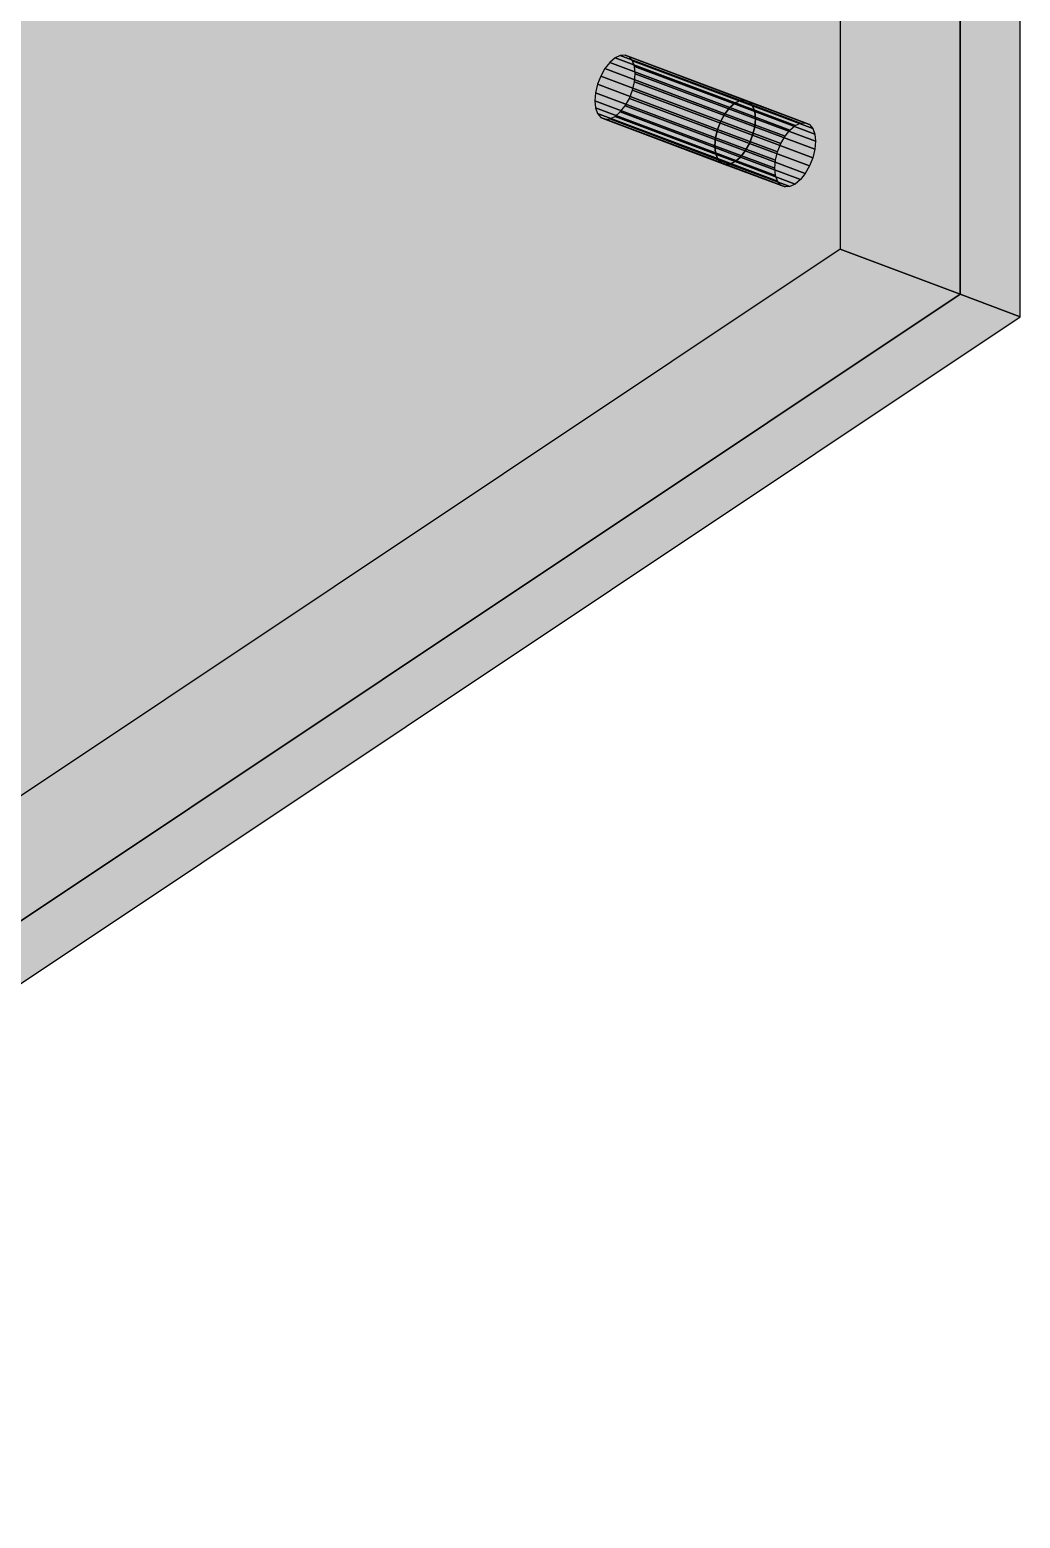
# Model space of a CAD drawing. Header units: millimetres. Extents: x 50 to 612415, y 2 to 4150.
# Drawn here: x 496598.9 to 496770, y 1608.7 to 1865.6 of the extents above; entities that cross this region are included whole.
import ezdxf

# ---------------------------------------------------------------- set-up
doc = ezdxf.new("R2010")
doc.units = ezdxf.units.MM
doc.layers.add('HATCH', color=8, linetype='Continuous', lineweight=9)
doc.layers.add('OUTLINE', color=7, linetype='Continuous', lineweight=25)

msp = doc.modelspace()

# ---------------------------------------------------------------- hatches: boundary and pattern name
at = {"layer": 'HATCH', "true_color": 0xbda27d}
for points in [[(496658.789, 1946.988), (496738.892, 2032.036), (496738.892, 1827.739)], [(496490.816, 1695.94), (496448.551, 1816.873), (496759.631, 2024.259)], [(496720.746, 1852.971), (496490.816, 1695.94), (496759.631, 2024.259)], [(496759.631, 1819.962), (496759.631, 2024.259), (496679.528, 1939.211)], [(496721.652, 1853.402), (496720.746, 1852.971), (496759.631, 2024.259)], [(496722.496, 1853.46), (496721.652, 1853.402), (496759.631, 2024.259)], [(496723.22, 1853.141), (496722.496, 1853.46), (496759.631, 2024.259)], [(496723.777, 1852.465), (496723.22, 1853.141), (496759.631, 2024.259)], [(496724.126, 1851.48), (496723.777, 1852.465), (496759.631, 2024.259)], [(496724.126, 1848.865), (496759.631, 2024.259), (496759.631, 1819.962)], [(496724.126, 1848.865), (496724.245, 1850.252), (496759.631, 2024.259)], [(496724.245, 1850.252), (496724.126, 1851.48), (496759.631, 2024.259)], [(496770, 2020.371), (496458.92, 1812.984), (496501.186, 1692.052)], [(496770, 2020.371), (496501.186, 1692.052), (496731.115, 1849.082)], [(496770, 2020.371), (496731.115, 1849.082), (496732.021, 1849.514)], [(496770, 2020.371), (496732.021, 1849.514), (496732.865, 1849.572)], [(496770, 2020.371), (496732.865, 1849.572), (496733.59, 1849.252)], [(496770, 2020.371), (496733.59, 1849.252), (496734.146, 1848.577)], [(496770, 2020.371), (496734.146, 1848.577), (496734.495, 1847.592)], [(496770, 1816.073), (496770, 2020.371), (496734.495, 1844.977)], [(496770, 2020.371), (496734.615, 1846.364), (496734.495, 1844.977)], [(496770, 2020.371), (496734.495, 1847.592), (496734.615, 1846.364)], [(496657.234, 1945.951), (496658.011, 1946.169), (496738.892, 1827.739)], [(496659.567, 1920.266), (496657.234, 1945.951), (496738.892, 1827.739)], [(496658.011, 1946.169), (496658.789, 1946.988), (496738.892, 1827.739)], [(496759.631, 1819.962), (496678.75, 1938.392), (496677.972, 1938.174)], [(496759.631, 1819.962), (496677.972, 1938.174), (496680.305, 1912.489)], [(496759.631, 1819.962), (496679.528, 1939.211), (496678.75, 1938.392)], [(496659.358, 1919.004), (496659.567, 1920.266), (496738.892, 1827.739)], [(496700.913, 1861.179), (496508.693, 1817.438), (496658.011, 1916.984)], [(496658.011, 1916.984), (496658.789, 1917.803), (496738.892, 1827.739)], [(496703.038, 1860.242), (496658.011, 1916.984), (496738.892, 1827.739)], [(496703.038, 1860.242), (496702.482, 1860.918), (496658.011, 1916.984)], [(496702.482, 1860.918), (496701.757, 1861.237), (496658.011, 1916.984)], [(496701.757, 1861.237), (496700.913, 1861.179), (496658.011, 1916.984)], [(496658.789, 1917.803), (496659.358, 1919.004), (496738.892, 1827.739)], [(496529.432, 1838.846), (496530.987, 1812.943), (496678.75, 1913.697)], [(496530.987, 1812.943), (496677.972, 1912.877), (496678.75, 1913.697)], [(496530.987, 1812.943), (496677.403, 1911.676), (496677.972, 1912.877)], [(496530.987, 1812.943), (496677.195, 1910.415), (496677.403, 1911.676)], [(496759.631, 1819.962), (496680.305, 1912.489), (496680.097, 1911.227)], [(496677.972, 1908.989), (496677.403, 1909.431), (496529.432, 1809.661)], [(496677.403, 1909.431), (496530.21, 1810.48), (496529.432, 1809.661)], [(496678.75, 1909.207), (496529.432, 1809.661), (496721.652, 1853.402)], [(496678.75, 1909.207), (496677.972, 1908.989), (496529.432, 1809.661)], [(496677.403, 1909.431), (496530.779, 1811.682), (496530.21, 1810.48)], [(496677.403, 1909.431), (496530.987, 1812.943), (496530.779, 1811.682)], [(496677.403, 1909.431), (496677.195, 1910.415), (496530.987, 1812.943)], [(496759.631, 1819.962), (496679.528, 1910.026), (496678.75, 1909.207)], [(496759.631, 1819.962), (496678.75, 1909.207), (496723.777, 1852.465)], [(496678.75, 1909.207), (496723.22, 1853.141), (496723.777, 1852.465)], [(496678.75, 1909.207), (496722.496, 1853.46), (496723.22, 1853.141)], [(496678.75, 1909.207), (496721.652, 1853.402), (496722.496, 1853.46)], [(496759.631, 1819.962), (496680.097, 1911.227), (496679.528, 1910.026)], [(496700.007, 1860.748), (496470.197, 1702.49), (496470.078, 1703.717)], [(496700.007, 1860.748), (496470.078, 1703.717), (496507.915, 1817.22)], [(496700.007, 1860.748), (496699.101, 1859.972), (496470.197, 1702.49)], [(496700.913, 1861.179), (496700.007, 1860.748), (496507.915, 1817.22)], [(496700.913, 1861.179), (496507.915, 1817.22), (496508.693, 1817.438)], [(496703.387, 1859.257), (496703.038, 1860.242), (496738.892, 1827.739)], [(496699.101, 1859.972), (496698.257, 1858.904), (496470.197, 1702.49)], [(496698.257, 1858.904), (496697.532, 1857.618), (496470.197, 1702.49)], [(496697.532, 1857.618), (496696.976, 1856.201), (496470.197, 1702.49)], [(496703.507, 1858.029), (496703.387, 1859.257), (496738.892, 1827.739)], [(496703.387, 1856.642), (496703.507, 1858.029), (496738.892, 1827.739)], [(496696.976, 1856.201), (496696.627, 1854.75), (496470.197, 1702.49)], [(496702.482, 1853.774), (496703.038, 1855.191), (496738.892, 1827.739)], [(496703.038, 1855.191), (496703.387, 1856.642), (496738.892, 1827.739)], [(496696.627, 1854.75), (496696.507, 1853.363), (496470.197, 1702.49)], [(496470.197, 1702.49), (496696.507, 1853.363), (496696.627, 1852.135)], [(496490.816, 1695.94), (496490.936, 1694.713), (496720.746, 1852.971)], [(496720.746, 1852.971), (496490.936, 1694.713), (496490.816, 1695.94)], [(496528.654, 1809.443), (496490.816, 1695.94), (496720.746, 1852.971)], [(496490.936, 1694.713), (496719.84, 1852.195), (496720.746, 1852.971)], [(496720.746, 1852.971), (496719.84, 1852.195), (496490.936, 1694.713)], [(496528.654, 1809.443), (496720.746, 1852.971), (496721.652, 1853.402)], [(496529.432, 1809.661), (496528.654, 1809.443), (496721.652, 1853.402)], [(496700.913, 1851.421), (496701.757, 1852.488), (496738.892, 1827.739)], [(496701.757, 1852.488), (496702.482, 1853.774), (496738.892, 1827.739)], [(496759.631, 1819.962), (496723.777, 1852.465), (496724.126, 1851.48)], [(496466.697, 1695.105), (496696.627, 1852.135), (496696.976, 1851.15)], [(496466.697, 1695.105), (496467.603, 1695.881), (496696.627, 1852.135)], [(496466.697, 1695.105), (496696.976, 1851.15), (496697.532, 1850.475)], [(496466.697, 1695.105), (496697.532, 1850.475), (496698.257, 1850.155)], [(496466.697, 1695.105), (496699.101, 1850.213), (496738.892, 1827.739)], [(496466.697, 1695.105), (496698.257, 1850.155), (496699.101, 1850.213)], [(496467.603, 1695.881), (496468.447, 1696.948), (496696.627, 1852.135)], [(496468.447, 1696.948), (496469.172, 1698.234), (496696.627, 1852.135)], [(496469.172, 1698.234), (496469.728, 1699.651), (496696.627, 1852.135)], [(496469.728, 1699.651), (496470.078, 1701.103), (496696.627, 1852.135)], [(496470.078, 1701.103), (496470.197, 1702.49), (496696.627, 1852.135)], [(496490.936, 1694.713), (496718.996, 1851.127), (496719.84, 1852.195)], [(496719.84, 1852.195), (496718.996, 1851.127), (496490.936, 1694.713)], [(496490.936, 1694.713), (496718.271, 1849.841), (496718.996, 1851.127)], [(496718.996, 1851.127), (496718.271, 1849.841), (496490.936, 1694.713)], [(496699.101, 1850.213), (496700.007, 1850.645), (496738.892, 1827.739)], [(496700.007, 1850.645), (496700.913, 1851.421), (496738.892, 1827.739)], [(496759.631, 1819.962), (496724.126, 1851.48), (496724.245, 1850.252)], [(496759.631, 1819.962), (496724.245, 1850.252), (496724.126, 1848.865)], [(496490.936, 1694.713), (496717.715, 1848.424), (496718.271, 1849.841)], [(496718.271, 1849.841), (496717.715, 1848.424), (496490.936, 1694.713)], [(496490.936, 1694.713), (496717.365, 1846.973), (496717.715, 1848.424)], [(496717.715, 1848.424), (496717.365, 1846.973), (496490.936, 1694.713)], [(496501.186, 1692.052), (496501.305, 1690.824), (496731.115, 1849.082)], [(496501.305, 1690.824), (496730.209, 1848.306), (496731.115, 1849.082)], [(496501.305, 1690.824), (496729.365, 1847.239), (496730.209, 1848.306)], [(496759.631, 1819.962), (496723.777, 1847.414), (496723.22, 1845.997)], [(496723.22, 1845.997), (496723.777, 1847.414), (496759.631, 1819.962)], [(496759.631, 1819.962), (496724.126, 1848.865), (496723.777, 1847.414)], [(496723.777, 1847.414), (496724.126, 1848.865), (496759.631, 1819.962)], [(496490.936, 1694.713), (496717.246, 1845.586), (496717.365, 1846.973)], [(496717.365, 1846.973), (496717.246, 1845.586), (496490.936, 1694.713)], [(496490.936, 1694.713), (496717.246, 1845.586), (496717.365, 1844.358)], [(496717.365, 1844.358), (496717.246, 1845.586), (496490.936, 1694.713)], [(496501.305, 1690.824), (496728.64, 1845.953), (496729.365, 1847.239)], [(496501.305, 1690.824), (496728.084, 1844.536), (496728.64, 1845.953)], [(496759.631, 1819.962), (496723.22, 1845.997), (496722.496, 1844.711)], [(496722.496, 1844.711), (496723.22, 1845.997), (496759.631, 1819.962)], [(496770, 1816.073), (496734.495, 1844.977), (496734.146, 1843.526)], [(496717.715, 1843.373), (496717.365, 1844.358), (496487.436, 1687.328)], [(496487.436, 1687.328), (496717.365, 1844.358), (496717.715, 1843.373)], [(496717.365, 1844.358), (496488.342, 1688.104), (496487.436, 1687.328)], [(496487.436, 1687.328), (496488.342, 1688.104), (496717.365, 1844.358)], [(496718.271, 1842.698), (496717.715, 1843.373), (496487.436, 1687.328)], [(496487.436, 1687.328), (496717.715, 1843.373), (496718.271, 1842.698)], [(496487.436, 1687.328), (496718.271, 1842.698), (496759.631, 1819.962)], [(496718.996, 1842.378), (496718.271, 1842.698), (496487.436, 1687.328)], [(496759.631, 1819.962), (496719.84, 1842.436), (496487.436, 1687.328)], [(496719.84, 1842.436), (496718.996, 1842.378), (496487.436, 1687.328)], [(496717.365, 1844.358), (496489.186, 1689.171), (496488.342, 1688.104)], [(496488.342, 1688.104), (496489.186, 1689.171), (496717.365, 1844.358)], [(496489.186, 1689.171), (496489.911, 1690.457), (496717.365, 1844.358)], [(496717.365, 1844.358), (496489.911, 1690.457), (496489.186, 1689.171)], [(496717.365, 1844.358), (496490.467, 1691.874), (496489.911, 1690.457)], [(496489.911, 1690.457), (496490.467, 1691.874), (496717.365, 1844.358)], [(496490.467, 1691.874), (496490.816, 1693.326), (496717.365, 1844.358)], [(496717.365, 1844.358), (496490.816, 1693.326), (496490.467, 1691.874)], [(496717.365, 1844.358), (496490.936, 1694.713), (496490.816, 1693.326)], [(496490.816, 1693.326), (496490.936, 1694.713), (496717.365, 1844.358)], [(496501.305, 1690.824), (496727.735, 1843.084), (496728.084, 1844.536)], [(496501.305, 1690.824), (496727.615, 1841.698), (496727.735, 1843.084)], [(496718.271, 1842.698), (496718.996, 1842.378), (496759.631, 1819.962)], [(496718.996, 1842.378), (496719.84, 1842.436), (496759.631, 1819.962)], [(496759.631, 1819.962), (496720.746, 1842.868), (496719.84, 1842.436)], [(496719.84, 1842.436), (496720.746, 1842.868), (496759.631, 1819.962)], [(496759.631, 1819.962), (496721.652, 1843.644), (496720.746, 1842.868)], [(496720.746, 1842.868), (496721.652, 1843.644), (496759.631, 1819.962)], [(496759.631, 1819.962), (496722.496, 1844.711), (496721.652, 1843.644)], [(496721.652, 1843.644), (496722.496, 1844.711), (496759.631, 1819.962)], [(496770, 1816.073), (496734.146, 1843.526), (496733.59, 1842.109)], [(496728.084, 1839.485), (496727.735, 1840.47), (496497.805, 1683.44)], [(496727.735, 1840.47), (496498.711, 1684.216), (496497.805, 1683.44)], [(496727.735, 1840.47), (496499.555, 1685.283), (496498.711, 1684.216)], [(496727.735, 1840.47), (496500.28, 1686.569), (496499.555, 1685.283)], [(496727.735, 1840.47), (496500.836, 1687.986), (496500.28, 1686.569)], [(496727.735, 1840.47), (496501.186, 1689.437), (496500.836, 1687.986)], [(496727.735, 1840.47), (496501.305, 1690.824), (496501.186, 1689.437)], [(496727.735, 1840.47), (496727.615, 1841.698), (496501.305, 1690.824)], [(496770, 1816.073), (496732.021, 1839.755), (496731.115, 1838.979)], [(496770, 1816.073), (496732.865, 1840.823), (496732.021, 1839.755)], [(496770, 1816.073), (496733.59, 1842.109), (496732.865, 1840.823)], [(496728.64, 1838.809), (496728.084, 1839.485), (496497.805, 1683.44)], [(496770, 1816.073), (496728.64, 1838.809), (496497.805, 1683.44)], [(496770, 1816.073), (496729.365, 1838.49), (496728.64, 1838.809)], [(496770, 1816.073), (496730.209, 1838.548), (496729.365, 1838.49)], [(496770, 1816.073), (496731.115, 1838.979), (496730.209, 1838.548)], [(496738.892, 1827.739), (496427.812, 1620.353), (496466.697, 1695.105)], [(496487.436, 1687.328), (496448.551, 1612.576), (496759.631, 1819.962)], [(496487.436, 1687.328), (496759.631, 1819.962), (496448.551, 1612.576)], [(496458.92, 1608.687), (496770, 1816.073), (496497.805, 1683.44)]]:
    msp.add_hatch(color=33, dxfattribs=at).paths.add_polyline_path(points)
at = {"layer": 'HATCH', "true_color": 0xc0a47f}
for points in [[(496738.892, 2032.036), (496738.892, 1827.739), (496759.631, 1819.962), (496759.631, 2024.259)], [(496759.631, 2024.259), (496759.631, 1819.962), (496770, 1816.073), (496770, 2020.371)]]:
    msp.add_hatch(color=33, dxfattribs=at).paths.add_polyline_path(points)
at = {"layer": 'HATCH', "true_color": 0xcdaf88}
for points in [[(496700.007, 1860.748), (496699.101, 1859.972), (496719.84, 1852.195), (496720.746, 1852.971)], [(496698.257, 1858.904), (496697.532, 1857.618), (496718.271, 1849.841), (496718.996, 1851.127)], [(496701.757, 1852.488), (496702.482, 1853.774), (496723.22, 1845.997), (496722.496, 1844.711)], [(496720.746, 1852.971), (496719.84, 1852.195), (496730.209, 1848.306), (496731.115, 1849.082)], [(496700.007, 1850.645), (496700.913, 1851.421), (496721.652, 1843.644), (496720.746, 1842.868)], [(496718.996, 1851.127), (496718.271, 1849.841), (496728.64, 1845.953), (496729.365, 1847.239)], [(496722.496, 1844.711), (496723.22, 1845.997), (496733.59, 1842.109), (496732.865, 1840.823)], [(496720.746, 1842.868), (496721.652, 1843.644), (496732.021, 1839.755), (496731.115, 1838.979)]]:
    msp.add_hatch(color=43, dxfattribs=at).paths.add_polyline_path(points)
at = {"layer": 'HATCH', "true_color": 0xcaad86}
for points in [[(496700.913, 1861.179), (496700.007, 1860.748), (496720.746, 1852.971), (496721.652, 1853.402)], [(496721.652, 1853.402), (496720.746, 1852.971), (496731.115, 1849.082), (496732.021, 1849.514)], [(496699.101, 1850.213), (496700.007, 1850.645), (496720.746, 1842.868), (496719.84, 1842.436)], [(496719.84, 1842.436), (496720.746, 1842.868), (496731.115, 1838.979), (496730.209, 1838.548)]]:
    msp.add_hatch(color=43, dxfattribs=at).paths.add_polyline_path(points)
at = {"layer": 'HATCH', "true_color": 0xc6a983}
for points in [[(496701.757, 1861.237), (496700.913, 1861.179), (496721.652, 1853.402), (496722.496, 1853.46)], [(496722.496, 1853.46), (496721.652, 1853.402), (496732.021, 1849.514), (496732.865, 1849.572)], [(496698.257, 1850.155), (496699.101, 1850.213), (496719.84, 1842.436), (496718.996, 1842.378)], [(496718.996, 1842.378), (496719.84, 1842.436), (496730.209, 1838.548), (496729.365, 1838.49)]]:
    msp.add_hatch(color=43, dxfattribs=at).paths.add_polyline_path(points)
at = {"layer": 'HATCH', "true_color": 0xc1a580}
for points in [[(496702.482, 1860.918), (496701.757, 1861.237), (496722.496, 1853.46), (496723.22, 1853.141)], [(496723.22, 1853.141), (496722.496, 1853.46), (496732.865, 1849.572), (496733.59, 1849.252)], [(496697.532, 1850.475), (496698.257, 1850.155), (496718.996, 1842.378), (496718.271, 1842.698)], [(496718.271, 1842.698), (496718.996, 1842.378), (496729.365, 1838.49), (496728.64, 1838.809)]]:
    msp.add_hatch(color=33, dxfattribs=at).paths.add_polyline_path(points)
at = {"layer": 'HATCH', "true_color": 0xbba07c}
for points in [[(496703.038, 1860.242), (496702.482, 1860.918), (496723.22, 1853.141), (496723.777, 1852.465)], [(496723.777, 1852.465), (496723.22, 1853.141), (496733.59, 1849.252), (496734.146, 1848.577)], [(496696.976, 1851.15), (496697.532, 1850.475), (496718.271, 1842.698), (496717.715, 1843.373)], [(496717.715, 1843.373), (496718.271, 1842.698), (496728.64, 1838.809), (496728.084, 1839.485)]]:
    msp.add_hatch(color=33, dxfattribs=at).paths.add_polyline_path(points)
at = {"layer": 'HATCH', "true_color": 0xb69c79}
for points in [[(496703.387, 1859.257), (496703.038, 1860.242), (496723.777, 1852.465), (496724.126, 1851.48)], [(496724.126, 1851.48), (496723.777, 1852.465), (496734.146, 1848.577), (496734.495, 1847.592)], [(496696.627, 1852.135), (496696.976, 1851.15), (496717.715, 1843.373), (496717.365, 1844.358)], [(496717.365, 1844.358), (496717.715, 1843.373), (496728.084, 1839.485), (496727.735, 1840.47)]]:
    msp.add_hatch(color=33, dxfattribs=at).paths.add_polyline_path(points)
at = {"layer": 'HATCH', "true_color": 0xcbae87}
for points in [[(496697.532, 1857.618), (496696.976, 1856.201), (496717.715, 1848.424), (496718.271, 1849.841)], [(496702.482, 1853.774), (496703.038, 1855.191), (496723.777, 1847.414), (496723.22, 1845.997)], [(496718.271, 1849.841), (496717.715, 1848.424), (496728.084, 1844.536), (496728.64, 1845.953)], [(496723.22, 1845.997), (496723.777, 1847.414), (496734.146, 1843.526), (496733.59, 1842.109)]]:
    msp.add_hatch(color=43, dxfattribs=at).paths.add_polyline_path(points)
at = {"layer": 'HATCH', "true_color": 0xceb088}
for points in [[(496699.101, 1859.972), (496698.257, 1858.904), (496718.996, 1851.127), (496719.84, 1852.195)], [(496700.913, 1851.421), (496701.757, 1852.488), (496722.496, 1844.711), (496721.652, 1843.644)], [(496719.84, 1852.195), (496718.996, 1851.127), (496729.365, 1847.239), (496730.209, 1848.306)], [(496721.652, 1843.644), (496722.496, 1844.711), (496732.865, 1840.823), (496732.021, 1839.755)]]:
    msp.add_hatch(color=43, dxfattribs=at).paths.add_polyline_path(points)
at = {"layer": 'HATCH', "true_color": 0xbda17d}
for points in [[(496703.507, 1858.029), (496703.387, 1859.257), (496724.126, 1851.48), (496724.245, 1850.252)], [(496696.507, 1853.363), (496696.627, 1852.135), (496717.365, 1844.358), (496717.246, 1845.586)], [(496724.245, 1850.252), (496724.126, 1851.48), (496734.495, 1847.592), (496734.615, 1846.364)], [(496717.246, 1845.586), (496717.365, 1844.358), (496727.735, 1840.47), (496727.615, 1841.698)]]:
    msp.add_hatch(color=33, dxfattribs=at).paths.add_polyline_path(points)
at = {"layer": 'HATCH', "true_color": 0xc2a681}
for points in [[(496703.387, 1856.642), (496703.507, 1858.029), (496724.245, 1850.252), (496724.126, 1848.865)], [(496696.627, 1854.75), (496696.507, 1853.363), (496717.246, 1845.586), (496717.365, 1846.973)], [(496724.126, 1848.865), (496724.245, 1850.252), (496734.615, 1846.364), (496734.495, 1844.977)], [(496717.365, 1846.973), (496717.246, 1845.586), (496727.615, 1841.698), (496727.735, 1843.084)]]:
    msp.add_hatch(color=43, dxfattribs=at).paths.add_polyline_path(points)
at = {"layer": 'HATCH', "true_color": 0xc7aa84}
for points in [[(496696.976, 1856.201), (496696.627, 1854.75), (496717.365, 1846.973), (496717.715, 1848.424)], [(496703.038, 1855.191), (496703.387, 1856.642), (496724.126, 1848.865), (496723.777, 1847.414)], [(496717.715, 1848.424), (496717.365, 1846.973), (496727.735, 1843.084), (496728.084, 1844.536)], [(496723.777, 1847.414), (496724.126, 1848.865), (496734.495, 1844.977), (496734.146, 1843.526)]]:
    msp.add_hatch(color=43, dxfattribs=at).paths.add_polyline_path(points)
at = {"layer": 'HATCH', "true_color": 0xccae87}
for points in [[(496738.892, 1827.739), (496427.812, 1620.353), (496448.551, 1612.576), (496759.631, 1819.962)], [(496759.631, 1819.962), (496448.551, 1612.576), (496458.92, 1608.687), (496770, 1816.073)]]:
    msp.add_hatch(color=43, dxfattribs=at).paths.add_polyline_path(points)

# ---------------------------------------------------------------- linework, layer by layer
at = {"layer": 'OUTLINE', "color": 139, "true_color": 0x42544a}
for p, q in [((496738.892, 2032.036), (496738.892, 1827.739)), ((496738.892, 2032.036), (496738.892, 1827.739)), ((496759.631, 1819.962), (496759.631, 2024.259)), ((496759.631, 2024.259), (496759.631, 1819.962)), ((496759.631, 2024.259), (496759.631, 1819.962)), ((496759.631, 1819.962), (496759.631, 2024.259)), ((496770, 1816.073), (496770, 2020.371)), ((496770, 1816.073), (496770, 2020.371)), ((496700.007, 1860.748), (496699.101, 1859.972)), ((496700.007, 1860.748), (496699.101, 1859.972)), ((496700.913, 1861.179), (496700.007, 1860.748)), ((496700.913, 1861.179), (496700.007, 1860.748)), ((496700.007, 1860.748), (496720.746, 1852.971)), ((496720.746, 1852.971), (496700.007, 1860.748)), ((496701.757, 1861.237), (496700.913, 1861.179)), ((496701.757, 1861.237), (496700.913, 1861.179)), ((496700.913, 1861.179), (496721.652, 1853.402)), ((496721.652, 1853.402), (496700.913, 1861.179)), ((496702.482, 1860.918), (496701.757, 1861.237)), ((496701.757, 1861.237), (496722.496, 1853.46)), ((496722.496, 1853.46), (496701.757, 1861.237)), ((496702.482, 1860.918), (496701.757, 1861.237)), ((496703.038, 1860.242), (496702.482, 1860.918)), ((496702.482, 1860.918), (496723.22, 1853.141)), ((496723.22, 1853.141), (496702.482, 1860.918)), ((496703.038, 1860.242), (496702.482, 1860.918)), ((496703.387, 1859.257), (496703.038, 1860.242)), ((496703.387, 1859.257), (496703.038, 1860.242)), ((496703.038, 1860.242), (496723.777, 1852.465)), ((496723.777, 1852.465), (496703.038, 1860.242)), ((496697.532, 1857.618), (496696.976, 1856.201)), ((496697.532, 1857.618), (496696.976, 1856.201)), ((496698.257, 1858.904), (496697.532, 1857.618)), ((496698.257, 1858.904), (496697.532, 1857.618)), ((496697.532, 1857.618), (496718.271, 1849.841)), ((496718.271, 1849.841), (496697.532, 1857.618)), ((496699.101, 1859.972), (496698.257, 1858.904)), ((496699.101, 1859.972), (496698.257, 1858.904)), ((496698.257, 1858.904), (496718.996, 1851.127)), ((496718.996, 1851.127), (496698.257, 1858.904)), ((496699.101, 1859.972), (496719.84, 1852.195)), ((496719.84, 1852.195), (496699.101, 1859.972)), ((496703.507, 1858.029), (496703.387, 1859.257)), ((496703.507, 1858.029), (496703.387, 1859.257)), ((496703.387, 1859.257), (496724.126, 1851.48)), ((496724.126, 1851.48), (496703.387, 1859.257)), ((496703.387, 1856.642), (496703.507, 1858.029)), ((496703.387, 1856.642), (496703.507, 1858.029)), ((496703.507, 1858.029), (496724.245, 1850.252)), ((496724.245, 1850.252), (496703.507, 1858.029)), ((496696.976, 1856.201), (496696.627, 1854.75)), ((496696.976, 1856.201), (496696.627, 1854.75)), ((496717.715, 1848.424), (496696.976, 1856.201)), ((496696.976, 1856.201), (496717.715, 1848.424)), ((496702.482, 1853.774), (496703.038, 1855.191)), ((496702.482, 1853.774), (496703.038, 1855.191)), ((496703.038, 1855.191), (496703.387, 1856.642)), ((496703.038, 1855.191), (496703.387, 1856.642)), ((496703.038, 1855.191), (496723.777, 1847.414)), ((496723.777, 1847.414), (496703.038, 1855.191)), ((496703.387, 1856.642), (496724.126, 1848.865)), ((496724.126, 1848.865), (496703.387, 1856.642)), ((496696.627, 1854.75), (496696.507, 1853.363)), ((496696.627, 1854.75), (496696.507, 1853.363)), ((496696.507, 1853.363), (496696.627, 1852.135)), ((496717.246, 1845.586), (496696.507, 1853.363)), ((496696.507, 1853.363), (496717.246, 1845.586)), ((496696.507, 1853.363), (496696.627, 1852.135)), ((496717.365, 1846.973), (496696.627, 1854.75)), ((496696.627, 1854.75), (496717.365, 1846.973)), ((496700.913, 1851.421), (496701.757, 1852.488)), ((496700.913, 1851.421), (496701.757, 1852.488)), ((496701.757, 1852.488), (496702.482, 1853.774)), ((496701.757, 1852.488), (496702.482, 1853.774)), ((496722.496, 1844.711), (496701.757, 1852.488)), ((496701.757, 1852.488), (496722.496, 1844.711)), ((496723.22, 1845.997), (496702.482, 1853.774)), ((496702.482, 1853.774), (496723.22, 1845.997)), ((496719.84, 1852.195), (496720.746, 1852.971)), ((496720.746, 1852.971), (496719.84, 1852.195)), ((496719.84, 1852.195), (496720.746, 1852.971)), ((496720.746, 1852.971), (496719.84, 1852.195)), ((496720.746, 1852.971), (496721.652, 1853.402)), ((496721.652, 1853.402), (496720.746, 1852.971)), ((496721.652, 1853.402), (496720.746, 1852.971)), ((496720.746, 1852.971), (496721.652, 1853.402)), ((496720.746, 1852.971), (496731.115, 1849.082)), ((496731.115, 1849.082), (496720.746, 1852.971)), ((496721.652, 1853.402), (496722.496, 1853.46)), ((496722.496, 1853.46), (496721.652, 1853.402)), ((496722.496, 1853.46), (496721.652, 1853.402)), ((496721.652, 1853.402), (496722.496, 1853.46)), ((496721.652, 1853.402), (496732.021, 1849.514)), ((496732.021, 1849.514), (496721.652, 1853.402)), ((496722.496, 1853.46), (496723.22, 1853.141)), ((496723.22, 1853.141), (496722.496, 1853.46)), ((496722.496, 1853.46), (496732.865, 1849.572)), ((496732.865, 1849.572), (496722.496, 1853.46)), ((496723.22, 1853.141), (496722.496, 1853.46)), ((496722.496, 1853.46), (496723.22, 1853.141)), ((496723.22, 1853.141), (496723.777, 1852.465)), ((496723.777, 1852.465), (496723.22, 1853.141)), ((496723.22, 1853.141), (496733.59, 1849.252)), ((496733.59, 1849.252), (496723.22, 1853.141)), ((496723.777, 1852.465), (496723.22, 1853.141)), ((496723.22, 1853.141), (496723.777, 1852.465)), ((496723.777, 1852.465), (496724.126, 1851.48)), ((496723.777, 1852.465), (496724.126, 1851.48)), ((496724.126, 1851.48), (496723.777, 1852.465)), ((496723.777, 1852.465), (496734.146, 1848.577)), ((496734.146, 1848.577), (496723.777, 1852.465)), ((496724.126, 1851.48), (496723.777, 1852.465)), ((496696.627, 1852.135), (496696.976, 1851.15)), ((496717.365, 1844.358), (496696.627, 1852.135)), ((496696.627, 1852.135), (496717.365, 1844.358)), ((496696.627, 1852.135), (496696.976, 1851.15)), ((496696.976, 1851.15), (496697.532, 1850.475)), ((496717.715, 1843.373), (496696.976, 1851.15)), ((496696.976, 1851.15), (496717.715, 1843.373)), ((496696.976, 1851.15), (496697.532, 1850.475)), ((496697.532, 1850.475), (496698.257, 1850.155)), ((496718.271, 1842.698), (496697.532, 1850.475)), ((496697.532, 1850.475), (496718.271, 1842.698)), ((496697.532, 1850.475), (496698.257, 1850.155)), ((496698.257, 1850.155), (496699.101, 1850.213)), ((496698.257, 1850.155), (496699.101, 1850.213)), ((496718.996, 1842.378), (496698.257, 1850.155)), ((496698.257, 1850.155), (496718.996, 1842.378)), ((496699.101, 1850.213), (496700.007, 1850.645)), ((496699.101, 1850.213), (496700.007, 1850.645)), ((496719.84, 1842.436), (496699.101, 1850.213)), ((496699.101, 1850.213), (496719.84, 1842.436)), ((496700.007, 1850.645), (496700.913, 1851.421)), ((496700.007, 1850.645), (496700.913, 1851.421)), ((496720.746, 1842.868), (496700.007, 1850.645)), ((496700.007, 1850.645), (496720.746, 1842.868)), ((496721.652, 1843.644), (496700.913, 1851.421)), ((496700.913, 1851.421), (496721.652, 1843.644)), ((496718.271, 1849.841), (496718.996, 1851.127)), ((496718.996, 1851.127), (496718.271, 1849.841)), ((496718.271, 1849.841), (496718.996, 1851.127)), ((496718.996, 1851.127), (496718.271, 1849.841)), ((496718.996, 1851.127), (496719.84, 1852.195)), ((496719.84, 1852.195), (496718.996, 1851.127)), ((496718.996, 1851.127), (496719.84, 1852.195)), ((496719.84, 1852.195), (496718.996, 1851.127)), ((496718.996, 1851.127), (496729.365, 1847.239)), ((496729.365, 1847.239), (496718.996, 1851.127)), ((496719.84, 1852.195), (496730.209, 1848.306)), ((496730.209, 1848.306), (496719.84, 1852.195)), ((496724.126, 1851.48), (496724.245, 1850.252)), ((496724.126, 1851.48), (496724.245, 1850.252)), ((496724.245, 1850.252), (496724.126, 1851.48)), ((496724.126, 1851.48), (496734.495, 1847.592)), ((496734.495, 1847.592), (496724.126, 1851.48)), ((496724.245, 1850.252), (496724.126, 1851.48)), ((496724.245, 1850.252), (496724.126, 1848.865)), ((496724.245, 1850.252), (496724.126, 1848.865)), ((496724.126, 1848.865), (496724.245, 1850.252)), ((496724.126, 1848.865), (496724.245, 1850.252)), ((496724.245, 1850.252), (496734.615, 1846.364)), ((496734.615, 1846.364), (496724.245, 1850.252)), ((496717.365, 1846.973), (496717.715, 1848.424)), ((496717.715, 1848.424), (496717.365, 1846.973)), ((496717.365, 1846.973), (496717.715, 1848.424)), ((496717.715, 1848.424), (496717.365, 1846.973)), ((496717.715, 1848.424), (496718.271, 1849.841)), ((496718.271, 1849.841), (496717.715, 1848.424)), ((496717.715, 1848.424), (496718.271, 1849.841)), ((496718.271, 1849.841), (496717.715, 1848.424)), ((496728.084, 1844.536), (496717.715, 1848.424)), ((496717.715, 1848.424), (496728.084, 1844.536)), ((496718.271, 1849.841), (496728.64, 1845.953)), ((496728.64, 1845.953), (496718.271, 1849.841)), ((496723.777, 1847.414), (496723.22, 1845.997)), ((496723.22, 1845.997), (496723.777, 1847.414)), ((496723.777, 1847.414), (496723.22, 1845.997)), ((496723.22, 1845.997), (496723.777, 1847.414)), ((496724.126, 1848.865), (496723.777, 1847.414)), ((496723.777, 1847.414), (496724.126, 1848.865)), ((496724.126, 1848.865), (496723.777, 1847.414)), ((496723.777, 1847.414), (496724.126, 1848.865)), ((496723.777, 1847.414), (496734.146, 1843.526)), ((496734.146, 1843.526), (496723.777, 1847.414)), ((496724.126, 1848.865), (496734.495, 1844.977)), ((496734.495, 1844.977), (496724.126, 1848.865)), ((496729.365, 1847.239), (496730.209, 1848.306)), ((496729.365, 1847.239), (496730.209, 1848.306)), ((496730.209, 1848.306), (496731.115, 1849.082)), ((496730.209, 1848.306), (496731.115, 1849.082)), ((496731.115, 1849.082), (496732.021, 1849.514)), ((496731.115, 1849.082), (496732.021, 1849.514)), ((496732.021, 1849.514), (496732.865, 1849.572)), ((496732.021, 1849.514), (496732.865, 1849.572)), ((496732.865, 1849.572), (496733.59, 1849.252)), ((496732.865, 1849.572), (496733.59, 1849.252)), ((496733.59, 1849.252), (496734.146, 1848.577)), ((496733.59, 1849.252), (496734.146, 1848.577)), ((496734.146, 1848.577), (496734.495, 1847.592)), ((496734.146, 1848.577), (496734.495, 1847.592)), ((496734.495, 1847.592), (496734.615, 1846.364)), ((496734.495, 1847.592), (496734.615, 1846.364)), ((496717.246, 1845.586), (496717.365, 1846.973)), ((496717.365, 1846.973), (496717.246, 1845.586)), ((496717.246, 1845.586), (496717.365, 1846.973)), ((496717.365, 1846.973), (496717.246, 1845.586)), ((496717.365, 1844.358), (496717.246, 1845.586)), ((496717.246, 1845.586), (496717.365, 1844.358)), ((496727.615, 1841.698), (496717.246, 1845.586)), ((496717.246, 1845.586), (496727.615, 1841.698)), ((496717.246, 1845.586), (496717.365, 1844.358)), ((496717.365, 1844.358), (496717.246, 1845.586)), ((496727.735, 1843.084), (496717.365, 1846.973)), ((496717.365, 1846.973), (496727.735, 1843.084)), ((496723.22, 1845.997), (496722.496, 1844.711)), ((496722.496, 1844.711), (496723.22, 1845.997)), ((496723.22, 1845.997), (496722.496, 1844.711)), ((496722.496, 1844.711), (496723.22, 1845.997)), ((496733.59, 1842.109), (496723.22, 1845.997)), ((496723.22, 1845.997), (496733.59, 1842.109)), ((496728.084, 1844.536), (496728.64, 1845.953)), ((496728.084, 1844.536), (496728.64, 1845.953)), ((496728.64, 1845.953), (496729.365, 1847.239)), ((496728.64, 1845.953), (496729.365, 1847.239)), ((496734.495, 1844.977), (496734.146, 1843.526)), ((496734.495, 1844.977), (496734.146, 1843.526)), ((496734.615, 1846.364), (496734.495, 1844.977)), ((496734.615, 1846.364), (496734.495, 1844.977)), ((496717.715, 1843.373), (496717.365, 1844.358)), ((496717.365, 1844.358), (496717.715, 1843.373)), ((496727.735, 1840.47), (496717.365, 1844.358)), ((496717.365, 1844.358), (496727.735, 1840.47)), ((496717.715, 1843.373), (496717.365, 1844.358)), ((496717.365, 1844.358), (496717.715, 1843.373)), ((496718.271, 1842.698), (496717.715, 1843.373)), ((496717.715, 1843.373), (496718.271, 1842.698)), ((496728.084, 1839.485), (496717.715, 1843.373)), ((496717.715, 1843.373), (496728.084, 1839.485)), ((496718.271, 1842.698), (496717.715, 1843.373)), ((496717.715, 1843.373), (496718.271, 1842.698)), ((496718.271, 1842.698), (496718.996, 1842.378)), ((496718.996, 1842.378), (496718.271, 1842.698)), ((496718.271, 1842.698), (496718.996, 1842.378)), ((496728.64, 1838.809), (496718.271, 1842.698)), ((496718.271, 1842.698), (496728.64, 1838.809)), ((496718.996, 1842.378), (496718.271, 1842.698)), ((496718.996, 1842.378), (496719.84, 1842.436)), ((496719.84, 1842.436), (496718.996, 1842.378)), ((496718.996, 1842.378), (496719.84, 1842.436)), ((496719.84, 1842.436), (496718.996, 1842.378)), ((496729.365, 1838.49), (496718.996, 1842.378)), ((496718.996, 1842.378), (496729.365, 1838.49)), ((496720.746, 1842.868), (496719.84, 1842.436)), ((496719.84, 1842.436), (496720.746, 1842.868)), ((496720.746, 1842.868), (496719.84, 1842.436)), ((496719.84, 1842.436), (496720.746, 1842.868)), ((496730.209, 1838.548), (496719.84, 1842.436)), ((496719.84, 1842.436), (496730.209, 1838.548)), ((496721.652, 1843.644), (496720.746, 1842.868)), ((496720.746, 1842.868), (496721.652, 1843.644)), ((496721.652, 1843.644), (496720.746, 1842.868)), ((496720.746, 1842.868), (496721.652, 1843.644)), ((496731.115, 1838.979), (496720.746, 1842.868)), ((496720.746, 1842.868), (496731.115, 1838.979)), ((496722.496, 1844.711), (496721.652, 1843.644)), ((496721.652, 1843.644), (496722.496, 1844.711)), ((496722.496, 1844.711), (496721.652, 1843.644)), ((496721.652, 1843.644), (496722.496, 1844.711)), ((496732.021, 1839.755), (496721.652, 1843.644)), ((496721.652, 1843.644), (496732.021, 1839.755)), ((496732.865, 1840.823), (496722.496, 1844.711)), ((496722.496, 1844.711), (496732.865, 1840.823)), ((496727.615, 1841.698), (496727.735, 1843.084)), ((496727.615, 1841.698), (496727.735, 1843.084)), ((496727.735, 1843.084), (496728.084, 1844.536)), ((496727.735, 1843.084), (496728.084, 1844.536)), ((496734.146, 1843.526), (496733.59, 1842.109)), ((496734.146, 1843.526), (496733.59, 1842.109)), ((496727.735, 1840.47), (496727.615, 1841.698)), ((496727.735, 1840.47), (496727.615, 1841.698)), ((496728.084, 1839.485), (496727.735, 1840.47)), ((496728.084, 1839.485), (496727.735, 1840.47)), ((496732.021, 1839.755), (496731.115, 1838.979)), ((496732.021, 1839.755), (496731.115, 1838.979)), ((496732.865, 1840.823), (496732.021, 1839.755)), ((496732.865, 1840.823), (496732.021, 1839.755)), ((496733.59, 1842.109), (496732.865, 1840.823)), ((496733.59, 1842.109), (496732.865, 1840.823)), ((496728.64, 1838.809), (496728.084, 1839.485)), ((496728.64, 1838.809), (496728.084, 1839.485)), ((496729.365, 1838.49), (496728.64, 1838.809)), ((496729.365, 1838.49), (496728.64, 1838.809)), ((496730.209, 1838.548), (496729.365, 1838.49)), ((496730.209, 1838.548), (496729.365, 1838.49)), ((496731.115, 1838.979), (496730.209, 1838.548)), ((496731.115, 1838.979), (496730.209, 1838.548)), ((496738.892, 1827.739), (496427.812, 1620.353)), ((496738.892, 1827.739), (496427.812, 1620.353)), ((496738.892, 1827.739), (496759.631, 1819.962)), ((496759.631, 1819.962), (496738.892, 1827.739)), ((496448.551, 1612.576), (496759.631, 1819.962)), ((496759.631, 1819.962), (496448.551, 1612.576)), ((496448.551, 1612.576), (496759.631, 1819.962)), ((496759.631, 1819.962), (496448.551, 1612.576)), ((496759.631, 1819.962), (496770, 1816.073)), ((496770, 1816.073), (496759.631, 1819.962)), ((496458.92, 1608.687), (496770, 1816.073)), ((496458.92, 1608.687), (496770, 1816.073))]:
    msp.add_line(p, q, dxfattribs=at)

doc.saveas('drawing.dxf')
